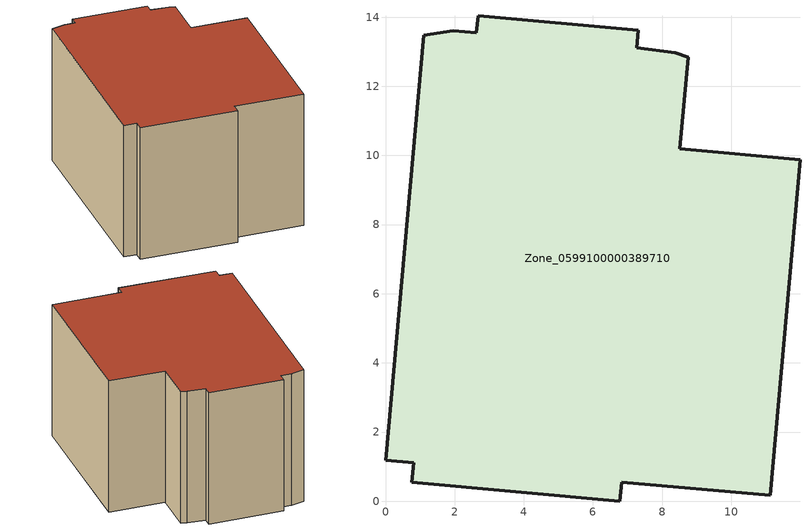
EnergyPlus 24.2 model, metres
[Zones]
Zone_0599100000389710
 floor ground (C_G): 7.26,13.11 8.38,12.97 8.75,12.83 8.51,10.2 11.99,9.88 11.13,0.17 6.83,0.55 6.78,0 0.77,0.55 0.81,1.11 0,1.19 1.11,13.47 1.95,13.61 2.63,13.55 2.68,14.04 7.31,13.62 z0
 wall outside (C_F): 0.81,1.11 0.77,0.55 6.78,0 6.83,0.55 11.13,0.17 11.99,9.88 8.51,10.2 8.75,12.83 8.38,12.97 7.26,13.11 7.31,13.62 2.68,14.04 2.63,13.55 1.95,13.61 1.11,13.47 0,1.19 0.81,1.11 z0:8.76
 roof outside (C_R): 8.38,12.97 7.26,13.11 7.31,13.62 2.68,14.04 2.63,13.55 1.95,13.61 1.11,13.47 0,1.19 0.81,1.11 0.77,0.55 6.78,0 6.83,0.55 11.13,0.17 11.99,9.88 8.51,10.2 8.75,12.83 z8.76
[BUILDING]
Pand.0599100000389710: North Axis=0; Terrain=City; Loads Convergence Tolerance Value=0.04; Temperature Convergence Tolerance Value=0.4; Solar Distribution=FullExterior; Maximum Number of Warmup Days=25; Minimum Number of Warmup Days=1
[Site:Location]
Rotterdam.The.Hague.AP_ZH_NLD Design_Conditions: Latitude=51.96; Longitude=4.45; Time Zone=1; Elevation=-4.5
[SITE:GROUNDTEMPERATURE:BUILDINGSURFACE]
18, 18, 18, 18, 18, 18, 18, 18, 18, 18, 18, 18
[MATERIAL] Thermal Absorptance=0.9; Solar Absorptance=0.7; Visible Absorptance=0.7
Name | Roughness | Thickness | Conductivity | Density | Specific Heat
G.D.1992-2005 | MediumSmooth | 0.15 | 0.06 | 540 | 1210
F.D.1992-2005 | Rough | 0.3 | 0.12 | 1920 | 840
R.D.1992-2005 | MediumRough | 0.2 | 0.08 | 1500 | 1000
[CONSTRUCTION]
C_G: G.D.1992-2005
C_F: F.D.1992-2005
C_R: R.D.1992-2005
[ZONE]
Zone_0599100000389710: Type=1; Multiplier=1; Ceiling Height=Autocalculate; Volume=Autocalculate; Floor Area=autocalculate; Part of Total Floor Area=Yes
[ZONEINFILTRATION:DESIGNFLOWRATE]
Infil_Zone_0599100000389710: Zone or ZoneList or Space or SpaceList=Zone_0599100000389710; Schedule=AlwaysOn; Design Flow Rate Calculation Method=Flow/Area; Flow Rate per Floor Area=0.0021; Constant Term Coefficient=1; Temperature Term Coefficient=0; Velocity Term Coefficient=0; Velocity Squared Term Coefficient=0
[HVACTEMPLATE:ZONE:IDEALLOADSAIRSYSTEM]
Zone_0599100000389710: Maximum Heating Supply Air Temperature=50; Minimum Cooling Supply Air Temperature=13; Maximum Heating Supply Air Humidity Ratio=0.0156; Minimum Cooling Supply Air Humidity Ratio=0.0077; Heating Limit=NoLimit; Cooling Limit=NoLimit; Dehumidification Control Type=ConstantSensibleHeatRatio; Cooling Sensible Heat Ratio=0.7; Dehumidification Setpoint=60; Humidification Control Type=None; Humidification Setpoint=30; Outdoor Air Method=None; Outdoor Air Flow Rate per Person=0.00944; Outdoor Air Flow Rate per Zone Floor Area=0; Outdoor Air Flow Rate per Zone=0; Demand Controlled Ventilation Type=None; Outdoor Air Economizer Type=NoEconomizer; Heat Recovery Type=None; Sensible Heat Recovery Effectiveness=0.7; Latent Heat Recovery Effectiveness=0.65
[ZONECONTROL:THERMOSTAT]
ThermostatControl_Zone_0599100000389710: Zone or ZoneList=Zone_0599100000389710; Control Type Schedule=DualSetpointControlType; Control 1=Thermostat_Zone_0599100000389710; Temperature Difference Between Cutout And Setpoint=0
[THERMOSTATSETPOINT:DUALSETPOINT]
Thermostat_Zone_0599100000389710: Heating Setpoint Temperature Schedule=HeatingSetpoint_Zone_0599100000389710; Cooling Setpoint Temperature Schedule=CoolingSetpoint_Zone_0599100000389710
[SCHEDULE:COMPACT]
HeatingSetpoint_Zone_0599100000389710: Through: 12/31, For: AllDays, Until: 24:00, 21
CoolingSetpoint_Zone_0599100000389710: Through: 12/31, For: AllDays, Until: 24:00, 24
DualSetpointControlType: Through: 12/31, For: AllDays, Until: 24:00, 4
AlwaysOn: Through: 12/31, For: AllDays, Until: 24:00, 1
